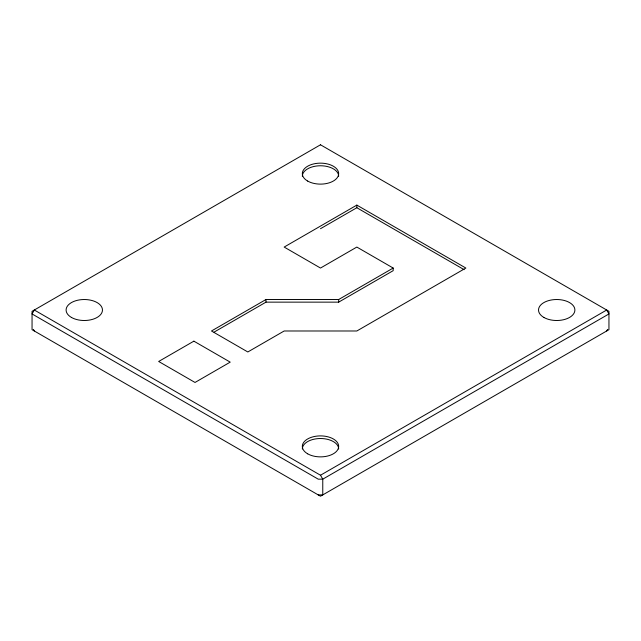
<?xml version="1.0" encoding="UTF-8"?>
<svg xmlns="http://www.w3.org/2000/svg" width="641" height="641" viewBox="0 0 641 641"><rect width="100%" height="100%" fill="white"/><g stroke="black" fill="none" stroke-linecap="round" stroke-linejoin="round"><path stroke-width="0.96" d="M606.682 330.988L607.588 329.418M393.181 268.05L338.672 299.515L265.991 299.515L211.482 330.988L247.819 351.973L284.163 330.988L356.837 330.988L465.863 268.05L356.837 205.104L284.163 247.065L320.5 268.05L356.837 247.065L393.181 268.05L393.181 270.67L338.672 302.143L265.991 302.143L214.078 332.118M320.5 228.709L356.837 207.732L464.132 269.669M320.5 475.229L606.682 310.012L608.95 313.946L322.768 479.164L318.232 479.164L32.05 313.946L34.318 310.012L320.5 475.229L322.768 479.164L322.768 494.9L318.232 494.9M33.412 329.418L34.318 330.988M356.837 205.104L356.837 207.732M338.672 299.515L338.672 302.143M265.991 299.515L265.991 302.143M302.328 449.004A18.172 10.488 0 0 1 320.5 438.516A18.172 10.488 0 0 1 338.672 449.004M302.328 176.259A18.172 10.488 0 0 1 320.5 165.763A18.172 10.488 0 0 1 338.672 176.259M320.5 144.786L32.05 311.318L32.05 329.682L320.5 496.214L608.95 329.682L608.95 311.318L320.5 144.786M193.878 341.156L158.672 361.476L195.016 382.461L230.215 362.133L193.878 341.156M307.648 181.05A18.172 10.488 0 0 0 338.047 176.347A18.172 10.488 0 0 0 315.797 163.503A18.172 10.488 0 0 0 307.648 181.05M543.864 317.431A18.172 10.488 0 0 0 574.264 312.728A18.172 10.488 0 0 0 552.005 299.876A18.172 10.488 0 0 0 543.864 317.431M307.648 453.804A18.172 10.488 0 0 0 338.047 449.101A18.172 10.488 0 0 0 315.797 436.249A18.172 10.488 0 0 0 307.648 453.804M71.439 317.431A18.172 10.488 0 0 0 101.839 312.728A18.172 10.488 0 0 0 79.588 299.876A18.172 10.488 0 0 0 71.439 317.431"/></g></svg>
